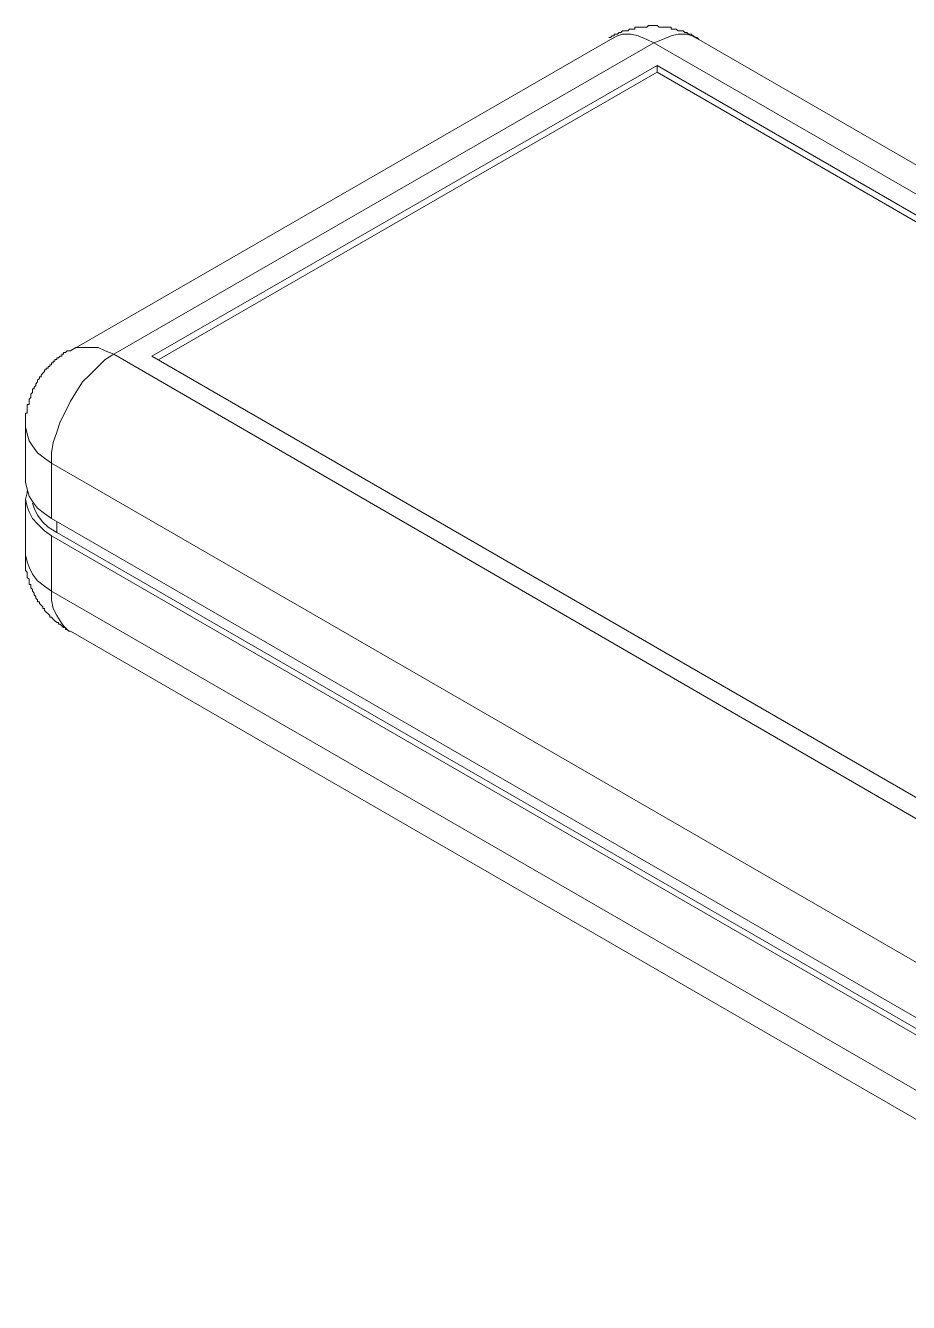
# Model space of a CAD drawing. Header units: millimetres. Extents: x -115 to 130, y -79 to 93.
# Drawn here: x -115.2 to -72, y -79 to -16.5 of the extents above; entities that cross this region are included whole.
import ezdxf

# ---------------------------------------------------------------- set-up
doc = ezdxf.new("R2010")
doc.units = ezdxf.units.MM
doc.header["$MEASUREMENT"] = 0
doc.layers.add('layer 1', color=7, linetype='Continuous')

msp = doc.modelspace()

# ---------------------------------------------------------------- linework, layer by layer
at = {"layer": 'layer 1', "lineweight": 18}
for points, knots in [([(-82.2255, -17.1521), (-82.2255, -17.1521), (-82.3101, -17.0674), (-82.3101, -17.0674), (-82.3101, -17.0674), (-82.3101, -17.0674), (-82.3948, -17.0674), (-82.3948, -17.0674), (-82.3948, -17.0674), (-82.3948, -17.0674), (-82.4795, -16.9827), (-82.4795, -16.9827), (-82.4795, -16.9827), (-82.4795, -16.9827), (-82.5641, -16.9827), (-82.5641, -16.9827), (-82.5641, -16.9827), (-82.5641, -16.9827), (-82.5641, -16.8981), (-82.5641, -16.8981), (-82.5641, -16.8981), (-82.5641, -16.8981), (-82.7335, -16.8981), (-82.7335, -16.8981), (-82.7335, -16.8981), (-82.7335, -16.8981), (-82.8181, -16.8134), (-82.8181, -16.8134), (-82.8181, -16.8134), (-82.8181, -16.8134), (-82.9028, -16.8134), (-82.9028, -16.8134), (-82.9028, -16.8134), (-82.9028, -16.8134), (-82.9875, -16.7287), (-82.9875, -16.7287), (-82.9875, -16.7287), (-82.9875, -16.7287), (-83.2415, -16.7287), (-83.2415, -16.7287), (-83.2415, -16.7287), (-83.2415, -16.7287), (-83.3261, -16.6441), (-83.3261, -16.6441), (-83.3261, -16.6441), (-83.3261, -16.6441), (-83.5801, -16.6441), (-83.5801, -16.6441), (-83.5801, -16.6441), (-83.5801, -16.6441), (-83.5801, -16.5594), (-83.5801, -16.5594), (-83.5801, -16.5594), (-83.5801, -16.5594), (-84.1728, -16.5594), (-84.1728, -16.5594), (-84.1728, -16.5594), (-84.1728, -16.5594), (-84.2575, -16.4747), (-84.2575, -16.4747), (-84.2575, -16.4747), (-84.2575, -16.4747), (-84.3421, -16.4747), (-84.3421, -16.4747), (-84.3421, -16.4747), (-84.3421, -16.4747), (-84.4268, -16.4747), (-84.4268, -16.4747), (-84.4268, -16.4747), (-84.4268, -16.4747), (-84.6808, -16.4747), (-84.6808, -16.4747), (-84.6808, -16.4747), (-84.6808, -16.4747), (-84.7655, -16.5594), (-84.7655, -16.5594), (-84.7655, -16.5594), (-84.7655, -16.5594), (-85.3581, -16.5594), (-85.3581, -16.5594), (-85.3581, -16.5594), (-85.3581, -16.5594), (-85.3581, -16.6441), (-85.3581, -16.6441), (-85.3581, -16.6441), (-85.3581, -16.6441), (-85.6121, -16.6441), (-85.6121, -16.6441), (-85.6121, -16.6441), (-85.6121, -16.6441), (-85.6968, -16.7287), (-85.6968, -16.7287), (-85.6968, -16.7287), (-85.6968, -16.7287), (-85.9508, -16.7287), (-85.9508, -16.7287), (-85.9508, -16.7287), (-85.9508, -16.7287), (-86.0355, -16.8134), (-86.0355, -16.8134), (-86.0355, -16.8134), (-86.0355, -16.8134), (-86.1201, -16.8134), (-86.1201, -16.8134), (-86.1201, -16.8134), (-86.1201, -16.8134), (-86.2048, -16.8981), (-86.2048, -16.8981), (-86.2048, -16.8981), (-86.2048, -16.8981), (-86.3741, -16.8981), (-86.3741, -16.8981), (-86.3741, -16.8981), (-86.3741, -16.8981), (-86.3741, -16.9827), (-86.3741, -16.9827), (-86.3741, -16.9827), (-86.3741, -16.9827), (-86.4588, -16.9827), (-86.4588, -16.9827), (-86.4588, -16.9827), (-86.4588, -16.9827), (-86.5435, -17.0674), (-86.5435, -17.0674), (-86.5435, -17.0674), (-86.5435, -17.0674), (-86.6281, -17.0674), (-86.6281, -17.0674)], [0, 0, 0, 0, 0.030303, 0.030303, 0.030303, 0.030303, 0.0606061, 0.0606061, 0.0606061, 0.0606061, 0.0909091, 0.0909091, 0.0909091, 0.0909091, 0.1212121, 0.1212121, 0.1212121, 0.1212121, 0.1515152, 0.1515152, 0.1515152, 0.1515152, 0.1818182, 0.1818182, 0.1818182, 0.1818182, 0.2121212, 0.2121212, 0.2121212, 0.2121212, 0.2424242, 0.2424242, 0.2424242, 0.2424242, 0.2727273, 0.2727273, 0.2727273, 0.2727273, 0.3030303, 0.3030303, 0.3030303, 0.3030303, 0.3333333, 0.3333333, 0.3333333, 0.3333333, 0.3636364, 0.3636364, 0.3636364, 0.3636364, 0.3939394, 0.3939394, 0.3939394, 0.3939394, 0.4242424, 0.4242424, 0.4242424, 0.4242424, 0.4545455, 0.4545455, 0.4545455, 0.4545455, 0.4848485, 0.4848485, 0.4848485, 0.4848485, 0.5151515, 0.5151515, 0.5151515, 0.5151515, 0.5454545, 0.5454545, 0.5454545, 0.5454545, 0.5757576, 0.5757576, 0.5757576, 0.5757576, 0.6060606, 0.6060606, 0.6060606, 0.6060606, 0.6363636, 0.6363636, 0.6363636, 0.6363636, 0.6666667, 0.6666667, 0.6666667, 0.6666667, 0.6969697, 0.6969697, 0.6969697, 0.6969697, 0.7272727, 0.7272727, 0.7272727, 0.7272727, 0.7575758, 0.7575758, 0.7575758, 0.7575758, 0.7878788, 0.7878788, 0.7878788, 0.7878788, 0.8181818, 0.8181818, 0.8181818, 0.8181818, 0.8484848, 0.8484848, 0.8484848, 0.8484848, 0.8787879, 0.8787879, 0.8787879, 0.8787879, 0.9090909, 0.9090909, 0.9090909, 0.9090909, 0.9393939, 0.9393939, 0.9393939, 0.9393939, 1, 1, 1, 1]), ([(-84.4268, -17.3214), (-84.4268, -17.3214), (-84.7655, -17.1521), (-84.7655, -17.1521), (-84.7655, -17.1521), (-84.7655, -17.1521), (-85.1888, -16.9827), (-85.1888, -16.9827), (-85.1888, -16.9827), (-85.1888, -16.9827), (-85.5275, -16.8981), (-85.5275, -16.8981), (-85.5275, -16.8981), (-85.5275, -16.8981), (-85.9508, -16.8981), (-85.9508, -16.8981), (-85.9508, -16.8981), (-85.9508, -16.8981), (-86.2048, -16.9827), (-86.2048, -16.9827), (-86.2048, -16.9827), (-86.2048, -16.9827), (-86.5435, -17.1521), (-86.5435, -17.1521)], [0, 0, 0, 0, 0.1428571, 0.1428571, 0.1428571, 0.1428571, 0.2857143, 0.2857143, 0.2857143, 0.2857143, 0.4285714, 0.4285714, 0.4285714, 0.4285714, 0.5714286, 0.5714286, 0.5714286, 0.5714286, 0.7142857, 0.7142857, 0.7142857, 0.7142857, 1, 1, 1, 1]), ([(-82.2255, -17.1521), (-82.2255, -17.1521), (-82.5641, -16.9827), (-82.5641, -16.9827), (-82.5641, -16.9827), (-82.5641, -16.9827), (-82.8181, -16.8981), (-82.8181, -16.8981), (-82.8181, -16.8981), (-82.8181, -16.8981), (-83.2415, -16.8981), (-83.2415, -16.8981), (-83.2415, -16.8981), (-83.2415, -16.8981), (-83.5801, -16.9827), (-83.5801, -16.9827), (-83.5801, -16.9827), (-83.5801, -16.9827), (-84.0035, -17.1521), (-84.0035, -17.1521), (-84.0035, -17.1521), (-84.0035, -17.1521), (-84.4268, -17.3214), (-84.4268, -17.3214)], [0, 0, 0, 0, 0.1428571, 0.1428571, 0.1428571, 0.1428571, 0.2857143, 0.2857143, 0.2857143, 0.2857143, 0.4285714, 0.4285714, 0.4285714, 0.4285714, 0.5714286, 0.5714286, 0.5714286, 0.5714286, 0.7142857, 0.7142857, 0.7142857, 0.7142857, 1, 1, 1, 1]), ([(-112.9595, -32.3921), (-112.9595, -32.3921), (-113.1288, -32.3921), (-113.1288, -32.3921), (-113.1288, -32.3921), (-113.1288, -32.3921), (-113.2135, -32.4767), (-113.2135, -32.4767), (-113.2135, -32.4767), (-113.2135, -32.4767), (-113.2981, -32.4767), (-113.2981, -32.4767), (-113.2981, -32.4767), (-113.2981, -32.4767), (-113.2981, -32.5614), (-113.2981, -32.5614), (-113.2981, -32.5614), (-113.2981, -32.5614), (-113.3828, -32.5614), (-113.3828, -32.5614), (-113.3828, -32.5614), (-113.3828, -32.5614), (-113.3828, -32.6461), (-113.3828, -32.6461), (-113.3828, -32.6461), (-113.3828, -32.6461), (-113.4675, -32.6461), (-113.4675, -32.6461), (-113.4675, -32.6461), (-113.4675, -32.6461), (-113.5521, -32.7307), (-113.5521, -32.7307), (-113.5521, -32.7307), (-113.5521, -32.7307), (-113.6368, -32.7307), (-113.6368, -32.7307), (-113.6368, -32.7307), (-113.6368, -32.7307), (-113.6368, -32.8154), (-113.6368, -32.8154), (-113.6368, -32.8154), (-113.6368, -32.8154), (-113.7215, -32.8154), (-113.7215, -32.8154), (-113.7215, -32.8154), (-113.7215, -32.8154), (-113.7215, -32.9001), (-113.7215, -32.9001), (-113.7215, -32.9001), (-113.7215, -32.9001), (-113.8061, -32.9001), (-113.8061, -32.9001), (-113.8061, -32.9001), (-113.8061, -32.9001), (-113.8061, -32.9847), (-113.8061, -32.9847), (-113.8061, -32.9847), (-113.8061, -32.9847), (-113.8908, -32.9847), (-113.8908, -32.9847), (-113.8908, -32.9847), (-113.8908, -32.9847), (-113.8908, -33.0694), (-113.8908, -33.0694), (-113.8908, -33.0694), (-113.8908, -33.0694), (-113.9755, -33.0694), (-113.9755, -33.0694), (-113.9755, -33.0694), (-113.9755, -33.0694), (-113.9755, -33.1541), (-113.9755, -33.1541), (-113.9755, -33.1541), (-113.9755, -33.1541), (-114.0601, -33.1541), (-114.0601, -33.1541), (-114.0601, -33.1541), (-114.0601, -33.1541), (-114.0601, -33.2387), (-114.0601, -33.2387), (-114.0601, -33.2387), (-114.0601, -33.2387), (-114.1448, -33.2387), (-114.1448, -33.2387), (-114.1448, -33.2387), (-114.1448, -33.2387), (-114.1448, -33.3234), (-114.1448, -33.3234), (-114.1448, -33.3234), (-114.1448, -33.3234), (-114.2295, -33.3234), (-114.2295, -33.3234), (-114.2295, -33.3234), (-114.2295, -33.3234), (-114.2295, -33.4081), (-114.2295, -33.4081), (-114.2295, -33.4081), (-114.2295, -33.4081), (-114.3141, -33.4927), (-114.3141, -33.4927), (-114.3141, -33.4927), (-114.3141, -33.4927), (-114.3988, -33.5774), (-114.3988, -33.5774), (-114.3988, -33.5774), (-114.3988, -33.5774), (-114.3988, -33.6621), (-114.3988, -33.6621), (-114.3988, -33.6621), (-114.3988, -33.6621), (-114.4835, -33.6621), (-114.4835, -33.6621), (-114.4835, -33.6621), (-114.4835, -33.6621), (-114.4835, -33.7467), (-114.4835, -33.7467), (-114.4835, -33.7467), (-114.4835, -33.7467), (-114.5681, -33.8314), (-114.5681, -33.8314), (-114.5681, -33.8314), (-114.5681, -33.8314), (-114.5681, -33.9161), (-114.5681, -33.9161), (-114.5681, -33.9161), (-114.5681, -33.9161), (-114.6528, -34.0007), (-114.6528, -34.0007), (-114.6528, -34.0007), (-114.6528, -34.0007), (-114.6528, -34.0854), (-114.6528, -34.0854), (-114.6528, -34.0854), (-114.6528, -34.0854), (-114.7375, -34.1701), (-114.7375, -34.1701), (-114.7375, -34.1701), (-114.7375, -34.1701), (-114.7375, -34.2547), (-114.7375, -34.2547), (-114.7375, -34.2547), (-114.7375, -34.2547), (-114.8221, -34.2547), (-114.8221, -34.2547), (-114.8221, -34.2547), (-114.8221, -34.2547), (-114.8221, -34.4241), (-114.8221, -34.4241), (-114.8221, -34.4241), (-114.8221, -34.4241), (-114.9068, -34.5087), (-114.9068, -34.5087), (-114.9068, -34.5087), (-114.9068, -34.5087), (-114.9068, -34.6781), (-114.9068, -34.6781), (-114.9068, -34.6781), (-114.9068, -34.6781), (-114.9915, -34.7627), (-114.9915, -34.7627), (-114.9915, -34.7627), (-114.9915, -34.7627), (-114.9915, -35.0167), (-114.9915, -35.0167), (-114.9915, -35.0167), (-114.9915, -35.0167), (-115.0761, -35.0167), (-115.0761, -35.0167), (-115.0761, -35.0167), (-115.0761, -35.0167), (-115.0761, -35.4401), (-115.0761, -35.4401), (-115.0761, -35.4401), (-115.0761, -35.4401), (-115.1608, -35.4401), (-115.1608, -35.4401), (-115.1608, -35.4401), (-115.1608, -35.4401), (-115.1608, -36.1174), (-115.1608, -36.1174)], [0, 0, 0, 0, 0.0217391, 0.0217391, 0.0217391, 0.0217391, 0.0434783, 0.0434783, 0.0434783, 0.0434783, 0.0652174, 0.0652174, 0.0652174, 0.0652174, 0.0869565, 0.0869565, 0.0869565, 0.0869565, 0.1086957, 0.1086957, 0.1086957, 0.1086957, 0.1304348, 0.1304348, 0.1304348, 0.1304348, 0.1521739, 0.1521739, 0.1521739, 0.1521739, 0.173913, 0.173913, 0.173913, 0.173913, 0.1956522, 0.1956522, 0.1956522, 0.1956522, 0.2173913, 0.2173913, 0.2173913, 0.2173913, 0.2391304, 0.2391304, 0.2391304, 0.2391304, 0.2608696, 0.2608696, 0.2608696, 0.2608696, 0.2826087, 0.2826087, 0.2826087, 0.2826087, 0.3043478, 0.3043478, 0.3043478, 0.3043478, 0.326087, 0.326087, 0.326087, 0.326087, 0.3478261, 0.3478261, 0.3478261, 0.3478261, 0.3695652, 0.3695652, 0.3695652, 0.3695652, 0.3913043, 0.3913043, 0.3913043, 0.3913043, 0.4130435, 0.4130435, 0.4130435, 0.4130435, 0.4347826, 0.4347826, 0.4347826, 0.4347826, 0.4565217, 0.4565217, 0.4565217, 0.4565217, 0.4782609, 0.4782609, 0.4782609, 0.4782609, 0.5, 0.5, 0.5, 0.5, 0.5217391, 0.5217391, 0.5217391, 0.5217391, 0.5434783, 0.5434783, 0.5434783, 0.5434783, 0.5652174, 0.5652174, 0.5652174, 0.5652174, 0.5869565, 0.5869565, 0.5869565, 0.5869565, 0.6086957, 0.6086957, 0.6086957, 0.6086957, 0.6304348, 0.6304348, 0.6304348, 0.6304348, 0.6521739, 0.6521739, 0.6521739, 0.6521739, 0.673913, 0.673913, 0.673913, 0.673913, 0.6956522, 0.6956522, 0.6956522, 0.6956522, 0.7173913, 0.7173913, 0.7173913, 0.7173913, 0.7391304, 0.7391304, 0.7391304, 0.7391304, 0.7608696, 0.7608696, 0.7608696, 0.7608696, 0.7826087, 0.7826087, 0.7826087, 0.7826087, 0.8043478, 0.8043478, 0.8043478, 0.8043478, 0.826087, 0.826087, 0.826087, 0.826087, 0.8478261, 0.8478261, 0.8478261, 0.8478261, 0.8695652, 0.8695652, 0.8695652, 0.8695652, 0.8913043, 0.8913043, 0.8913043, 0.8913043, 0.9130435, 0.9130435, 0.9130435, 0.9130435, 0.9347826, 0.9347826, 0.9347826, 0.9347826, 0.9565217, 0.9565217, 0.9565217, 0.9565217, 1, 1, 1, 1]), ([(-110.8428, -32.5614), (-110.8428, -32.5614), (-111.2661, -32.3921), (-111.2661, -32.3921), (-111.2661, -32.3921), (-111.2661, -32.3921), (-111.6048, -32.2227), (-111.6048, -32.2227), (-111.6048, -32.2227), (-111.6048, -32.2227), (-112.7055, -32.2227), (-112.7055, -32.2227), (-112.7055, -32.2227), (-112.7055, -32.2227), (-112.9595, -32.3921), (-112.9595, -32.3921)], [0, 0, 0, 0, 0.2, 0.2, 0.2, 0.2, 0.4, 0.4, 0.4, 0.4, 0.6, 0.6, 0.6, 0.6, 1, 1, 1, 1]), ([(-110.8428, -32.5614), (-110.8428, -32.5614), (-111.2661, -32.8154), (-111.2661, -32.8154), (-111.2661, -32.8154), (-111.2661, -32.8154), (-111.6048, -33.1541), (-111.6048, -33.1541), (-111.6048, -33.1541), (-111.6048, -33.1541), (-112.0281, -33.5774), (-112.0281, -33.5774), (-112.0281, -33.5774), (-112.0281, -33.5774), (-112.3668, -33.9161), (-112.3668, -33.9161), (-112.3668, -33.9161), (-112.3668, -33.9161), (-112.7055, -34.4241), (-112.7055, -34.4241), (-112.7055, -34.4241), (-112.7055, -34.4241), (-112.9595, -34.8474), (-112.9595, -34.8474), (-112.9595, -34.8474), (-112.9595, -34.8474), (-113.2135, -35.3554), (-113.2135, -35.3554), (-113.2135, -35.3554), (-113.2135, -35.3554), (-113.4675, -35.8634), (-113.4675, -35.8634), (-113.4675, -35.8634), (-113.4675, -35.8634), (-113.6368, -36.3714), (-113.6368, -36.3714), (-113.6368, -36.3714), (-113.6368, -36.3714), (-113.8061, -36.8794), (-113.8061, -36.8794), (-113.8061, -36.8794), (-113.8061, -36.8794), (-113.8908, -37.3874), (-113.8908, -37.3874), (-113.8908, -37.3874), (-113.8908, -37.3874), (-113.8908, -37.8954), (-113.8908, -37.8954)], [0, 0, 0, 0, 0.0769231, 0.0769231, 0.0769231, 0.0769231, 0.1538462, 0.1538462, 0.1538462, 0.1538462, 0.2307692, 0.2307692, 0.2307692, 0.2307692, 0.3076923, 0.3076923, 0.3076923, 0.3076923, 0.3846154, 0.3846154, 0.3846154, 0.3846154, 0.4615385, 0.4615385, 0.4615385, 0.4615385, 0.5384615, 0.5384615, 0.5384615, 0.5384615, 0.6153846, 0.6153846, 0.6153846, 0.6153846, 0.6923077, 0.6923077, 0.6923077, 0.6923077, 0.7692308, 0.7692308, 0.7692308, 0.7692308, 0.8461538, 0.8461538, 0.8461538, 0.8461538, 1, 1, 1, 1]), ([(-113.8908, -37.8954), (-113.8908, -37.8954), (-114.2295, -37.6414), (-114.2295, -37.6414), (-114.2295, -37.6414), (-114.2295, -37.6414), (-114.5681, -37.3874), (-114.5681, -37.3874), (-114.5681, -37.3874), (-114.5681, -37.3874), (-114.8221, -37.0487), (-114.8221, -37.0487), (-114.8221, -37.0487), (-114.8221, -37.0487), (-114.9915, -36.7947), (-114.9915, -36.7947), (-114.9915, -36.7947), (-114.9915, -36.7947), (-115.0761, -36.4561), (-115.0761, -36.4561), (-115.0761, -36.4561), (-115.0761, -36.4561), (-115.1608, -36.1174), (-115.1608, -36.1174)], [0, 0, 0, 0, 0.1428571, 0.1428571, 0.1428571, 0.1428571, 0.2857143, 0.2857143, 0.2857143, 0.2857143, 0.4285714, 0.4285714, 0.4285714, 0.4285714, 0.5714286, 0.5714286, 0.5714286, 0.5714286, 0.7142857, 0.7142857, 0.7142857, 0.7142857, 1, 1, 1, 1]), ([(-115.1608, -38.8267), (-115.1608, -38.8267), (-115.0761, -39.1654), (-115.0761, -39.1654), (-115.0761, -39.1654), (-115.0761, -39.1654), (-114.9915, -39.5041), (-114.9915, -39.5041), (-114.9915, -39.5041), (-114.9915, -39.5041), (-114.8221, -39.7581), (-114.8221, -39.7581), (-114.8221, -39.7581), (-114.8221, -39.7581), (-114.5681, -40.0967), (-114.5681, -40.0967), (-114.5681, -40.0967), (-114.5681, -40.0967), (-114.2295, -40.3507), (-114.2295, -40.3507), (-114.2295, -40.3507), (-114.2295, -40.3507), (-113.8908, -40.6047), (-113.8908, -40.6047)], [0, 0, 0, 0, 0.1428571, 0.1428571, 0.1428571, 0.1428571, 0.2857143, 0.2857143, 0.2857143, 0.2857143, 0.4285714, 0.4285714, 0.4285714, 0.4285714, 0.5714286, 0.5714286, 0.5714286, 0.5714286, 0.7142857, 0.7142857, 0.7142857, 0.7142857, 1, 1, 1, 1]), ([(-115.0761, -39.2501), (-115.0761, -39.2501), (-115.0761, -39.3347), (-115.0761, -39.3347), (-115.0761, -39.3347), (-115.0761, -39.3347), (-115.1608, -39.6734), (-115.1608, -39.6734), (-115.1608, -39.6734), (-115.1608, -39.6734), (-115.0761, -40.0121), (-115.0761, -40.0121), (-115.0761, -40.0121), (-115.0761, -40.0121), (-114.9915, -40.2661), (-114.9915, -40.2661), (-114.9915, -40.2661), (-114.9915, -40.2661), (-114.8221, -40.6047), (-114.8221, -40.6047), (-114.8221, -40.6047), (-114.8221, -40.6047), (-114.5681, -40.8587), (-114.5681, -40.8587), (-114.5681, -40.8587), (-114.5681, -40.8587), (-114.2295, -41.1974), (-114.2295, -41.1974), (-114.2295, -41.1974), (-114.2295, -41.1974), (-113.8908, -41.4514), (-113.8908, -41.4514)], [0, 0, 0, 0, 0.1111111, 0.1111111, 0.1111111, 0.1111111, 0.2222222, 0.2222222, 0.2222222, 0.2222222, 0.3333333, 0.3333333, 0.3333333, 0.3333333, 0.4444444, 0.4444444, 0.4444444, 0.4444444, 0.5555556, 0.5555556, 0.5555556, 0.5555556, 0.6666667, 0.6666667, 0.6666667, 0.6666667, 0.7777778, 0.7777778, 0.7777778, 0.7777778, 1, 1, 1, 1]), ([(-114.8221, -39.8427), (-114.8221, -39.8427), (-114.7375, -40.0967), (-114.7375, -40.0967), (-114.7375, -40.0967), (-114.7375, -40.0967), (-114.5681, -40.4354), (-114.5681, -40.4354), (-114.5681, -40.4354), (-114.5681, -40.4354), (-114.3141, -40.7741), (-114.3141, -40.7741), (-114.3141, -40.7741), (-114.3141, -40.7741), (-114.0601, -41.0281), (-114.0601, -41.0281), (-114.0601, -41.0281), (-114.0601, -41.0281), (-113.6368, -41.2821), (-113.6368, -41.2821)], [0, 0, 0, 0, 0.1666667, 0.1666667, 0.1666667, 0.1666667, 0.3333333, 0.3333333, 0.3333333, 0.3333333, 0.5, 0.5, 0.5, 0.5, 0.6666667, 0.6666667, 0.6666667, 0.6666667, 1, 1, 1, 1]), ([(-115.1608, -42.3827), (-115.1608, -42.3827), (-115.1608, -43.1447), (-115.1608, -43.1447), (-115.1608, -43.1447), (-115.1608, -43.1447), (-115.0761, -43.2294), (-115.0761, -43.2294), (-115.0761, -43.2294), (-115.0761, -43.2294), (-115.0761, -43.4834), (-115.0761, -43.4834), (-115.0761, -43.4834), (-115.0761, -43.4834), (-114.9915, -43.5681), (-114.9915, -43.5681), (-114.9915, -43.5681), (-114.9915, -43.5681), (-114.9915, -43.8221), (-114.9915, -43.8221), (-114.9915, -43.8221), (-114.9915, -43.8221), (-114.9068, -43.8221), (-114.9068, -43.8221), (-114.9068, -43.8221), (-114.9068, -43.8221), (-114.9068, -43.9914), (-114.9068, -43.9914), (-114.9068, -43.9914), (-114.9068, -43.9914), (-114.8221, -44.0761), (-114.8221, -44.0761), (-114.8221, -44.0761), (-114.8221, -44.0761), (-114.8221, -44.1607), (-114.8221, -44.1607), (-114.8221, -44.1607), (-114.8221, -44.1607), (-114.7375, -44.2454), (-114.7375, -44.2454), (-114.7375, -44.2454), (-114.7375, -44.2454), (-114.7375, -44.3301), (-114.7375, -44.3301), (-114.7375, -44.3301), (-114.7375, -44.3301), (-114.6528, -44.4147), (-114.6528, -44.4147), (-114.6528, -44.4147), (-114.6528, -44.4147), (-114.6528, -44.4994), (-114.6528, -44.4994), (-114.6528, -44.4994), (-114.6528, -44.4994), (-114.5681, -44.5841), (-114.5681, -44.5841), (-114.5681, -44.5841), (-114.5681, -44.5841), (-114.5681, -44.6687), (-114.5681, -44.6687), (-114.5681, -44.6687), (-114.5681, -44.6687), (-114.4835, -44.6687), (-114.4835, -44.6687), (-114.4835, -44.6687), (-114.4835, -44.6687), (-114.4835, -44.7534), (-114.4835, -44.7534), (-114.4835, -44.7534), (-114.4835, -44.7534), (-114.3988, -44.8381), (-114.3988, -44.8381), (-114.3988, -44.8381), (-114.3988, -44.8381), (-114.3141, -44.9227), (-114.3141, -44.9227), (-114.3141, -44.9227), (-114.3141, -44.9227), (-114.3141, -45.0074), (-114.3141, -45.0074), (-114.3141, -45.0074), (-114.3141, -45.0074), (-114.2295, -45.0074), (-114.2295, -45.0074), (-114.2295, -45.0074), (-114.2295, -45.0074), (-114.2295, -45.0921), (-114.2295, -45.0921), (-114.2295, -45.0921), (-114.2295, -45.0921), (-114.1448, -45.1767), (-114.1448, -45.1767), (-114.1448, -45.1767), (-114.1448, -45.1767), (-114.0601, -45.2614), (-114.0601, -45.2614), (-114.0601, -45.2614), (-114.0601, -45.2614), (-113.9755, -45.3461), (-113.9755, -45.3461), (-113.9755, -45.3461), (-113.9755, -45.3461), (-113.9755, -45.4307), (-113.9755, -45.4307), (-113.9755, -45.4307), (-113.9755, -45.4307), (-113.8908, -45.4307), (-113.8908, -45.4307), (-113.8908, -45.4307), (-113.8908, -45.4307), (-113.8061, -45.5154), (-113.8061, -45.5154), (-113.8061, -45.5154), (-113.8061, -45.5154), (-113.7215, -45.6001), (-113.7215, -45.6001), (-113.7215, -45.6001), (-113.7215, -45.6001), (-113.6368, -45.6847), (-113.6368, -45.6847), (-113.6368, -45.6847), (-113.6368, -45.6847), (-113.5521, -45.6847), (-113.5521, -45.6847), (-113.5521, -45.6847), (-113.5521, -45.6847), (-113.5521, -45.7694), (-113.5521, -45.7694), (-113.5521, -45.7694), (-113.5521, -45.7694), (-113.4675, -45.7694), (-113.4675, -45.7694), (-113.4675, -45.7694), (-113.4675, -45.7694), (-113.3828, -45.8541), (-113.3828, -45.8541), (-113.3828, -45.8541), (-113.3828, -45.8541), (-113.2981, -45.9387), (-113.2981, -45.9387), (-113.2981, -45.9387), (-113.2981, -45.9387), (-113.2135, -45.9387), (-113.2135, -45.9387), (-113.2135, -45.9387), (-113.2135, -45.9387), (-113.2135, -46.0234), (-113.2135, -46.0234), (-113.2135, -46.0234), (-113.2135, -46.0234), (-113.1288, -46.0234), (-113.1288, -46.0234), (-113.1288, -46.0234), (-113.1288, -46.0234), (-113.0441, -46.1081), (-113.0441, -46.1081)], [0, 0, 0, 0, 0.025, 0.025, 0.025, 0.025, 0.05, 0.05, 0.05, 0.05, 0.075, 0.075, 0.075, 0.075, 0.1, 0.1, 0.1, 0.1, 0.125, 0.125, 0.125, 0.125, 0.15, 0.15, 0.15, 0.15, 0.175, 0.175, 0.175, 0.175, 0.2, 0.2, 0.2, 0.2, 0.225, 0.225, 0.225, 0.225, 0.25, 0.25, 0.25, 0.25, 0.275, 0.275, 0.275, 0.275, 0.3, 0.3, 0.3, 0.3, 0.325, 0.325, 0.325, 0.325, 0.35, 0.35, 0.35, 0.35, 0.375, 0.375, 0.375, 0.375, 0.4, 0.4, 0.4, 0.4, 0.425, 0.425, 0.425, 0.425, 0.45, 0.45, 0.45, 0.45, 0.475, 0.475, 0.475, 0.475, 0.5, 0.5, 0.5, 0.5, 0.525, 0.525, 0.525, 0.525, 0.55, 0.55, 0.55, 0.55, 0.575, 0.575, 0.575, 0.575, 0.6, 0.6, 0.6, 0.6, 0.625, 0.625, 0.625, 0.625, 0.65, 0.65, 0.65, 0.65, 0.675, 0.675, 0.675, 0.675, 0.7, 0.7, 0.7, 0.7, 0.725, 0.725, 0.725, 0.725, 0.75, 0.75, 0.75, 0.75, 0.775, 0.775, 0.775, 0.775, 0.8, 0.8, 0.8, 0.8, 0.825, 0.825, 0.825, 0.825, 0.85, 0.85, 0.85, 0.85, 0.875, 0.875, 0.875, 0.875, 0.9, 0.9, 0.9, 0.9, 0.925, 0.925, 0.925, 0.925, 0.95, 0.95, 0.95, 0.95, 1, 1, 1, 1]), ([(-115.1608, -42.3827), (-115.1608, -42.3827), (-115.0761, -42.7214), (-115.0761, -42.7214), (-115.0761, -42.7214), (-115.0761, -42.7214), (-114.9915, -42.9754), (-114.9915, -42.9754), (-114.9915, -42.9754), (-114.9915, -42.9754), (-114.8221, -43.3141), (-114.8221, -43.3141), (-114.8221, -43.3141), (-114.8221, -43.3141), (-114.5681, -43.6527), (-114.5681, -43.6527), (-114.5681, -43.6527), (-114.5681, -43.6527), (-114.2295, -43.9067), (-114.2295, -43.9067), (-114.2295, -43.9067), (-114.2295, -43.9067), (-113.8908, -44.1607), (-113.8908, -44.1607)], [0, 0, 0, 0, 0.1428571, 0.1428571, 0.1428571, 0.1428571, 0.2857143, 0.2857143, 0.2857143, 0.2857143, 0.4285714, 0.4285714, 0.4285714, 0.4285714, 0.5714286, 0.5714286, 0.5714286, 0.5714286, 0.7142857, 0.7142857, 0.7142857, 0.7142857, 1, 1, 1, 1]), ([(-112.9595, -46.1081), (-112.9595, -46.1081), (-113.0441, -46.1081), (-113.0441, -46.1081), (-113.0441, -46.1081), (-113.0441, -46.1081), (-113.2981, -45.8541), (-113.2981, -45.8541), (-113.2981, -45.8541), (-113.2981, -45.8541), (-113.4675, -45.6001), (-113.4675, -45.6001), (-113.4675, -45.6001), (-113.4675, -45.6001), (-113.6368, -45.3461), (-113.6368, -45.3461), (-113.6368, -45.3461), (-113.6368, -45.3461), (-113.8061, -45.0074), (-113.8061, -45.0074), (-113.8061, -45.0074), (-113.8061, -45.0074), (-113.8908, -44.5841), (-113.8908, -44.5841), (-113.8908, -44.5841), (-113.8908, -44.5841), (-113.8908, -44.1607), (-113.8908, -44.1607)], [0, 0, 0, 0, 0.125, 0.125, 0.125, 0.125, 0.25, 0.25, 0.25, 0.25, 0.375, 0.375, 0.375, 0.375, 0.5, 0.5, 0.5, 0.5, 0.625, 0.625, 0.625, 0.625, 0.75, 0.75, 0.75, 0.75, 1, 1, 1, 1])]:
    msp.add_open_spline(points, degree=3, knots=knots, dxfattribs=at)
for points in [[(-86.5435, -17.1521), (-86.5435, -17.1521), (-112.9595, -32.3921), (-112.9595, -32.3921)], [(-84.4268, -17.3214), (-84.4268, -17.3214), (-110.8428, -32.5614), (-110.8428, -32.5614)], [(-27.4461, -50.1721), (-27.4461, -50.1721), (-84.4268, -17.3214), (-84.4268, -17.3214)], [(-25.3295, -50.0027), (-25.3295, -50.0027), (-82.2255, -17.1521), (-82.2255, -17.1521)], [(-84.2575, -18.4221), (-84.2575, -18.4221), (-108.9801, -32.6461), (-108.9801, -32.6461)], [(-29.3088, -50.1721), (-29.3088, -50.1721), (-84.2575, -18.4221), (-84.2575, -18.4221)], [(-84.2575, -18.7607), (-84.2575, -18.7607), (-84.2575, -18.4221), (-84.2575, -18.4221)], [(-84.2575, -18.7607), (-84.2575, -18.7607), (-108.6415, -32.8154), (-108.6415, -32.8154)], [(-29.6475, -50.3414), (-29.6475, -50.3414), (-84.2575, -18.7607), (-84.2575, -18.7607)], [(-110.8428, -32.5614), (-110.8428, -32.5614), (-53.9468, -65.4967), (-53.9468, -65.4967)], [(-108.9801, -32.6461), (-108.9801, -32.6461), (-54.0315, -64.3961), (-54.0315, -64.3961)], [(-115.1608, -36.1174), (-115.1608, -36.1174), (-115.1608, -38.8267), (-115.1608, -38.8267)], [(-56.9948, -70.7461), (-56.9948, -70.7461), (-113.8908, -37.8954), (-113.8908, -37.8954)], [(-113.8908, -37.8954), (-113.8908, -37.8954), (-113.8908, -40.6047), (-113.8908, -40.6047)], [(-115.1608, -39.6734), (-115.1608, -39.6734), (-115.1608, -42.3827), (-115.1608, -42.3827)], [(-113.8908, -40.6047), (-113.8908, -40.6047), (-56.9948, -73.4554), (-56.9948, -73.4554)], [(-113.6368, -41.2821), (-113.6368, -41.2821), (-113.6368, -40.7741), (-113.6368, -40.7741)], [(-113.8908, -41.4514), (-113.8908, -41.4514), (-56.9948, -74.3021), (-56.9948, -74.3021)], [(-113.8908, -44.1607), (-113.8908, -44.1607), (-113.8908, -41.4514), (-113.8908, -41.4514)], [(-113.6368, -41.2821), (-113.6368, -41.2821), (-56.7408, -74.1327), (-56.7408, -74.1327)], [(-113.8908, -44.1607), (-113.8908, -44.1607), (-56.9948, -77.0114), (-56.9948, -77.0114)], [(-112.9595, -46.1081), (-112.9595, -46.1081), (-56.0635, -78.9587), (-56.0635, -78.9587)]]:
    msp.add_open_spline(points, degree=3, dxfattribs=at)

doc.saveas('drawing.dxf')
